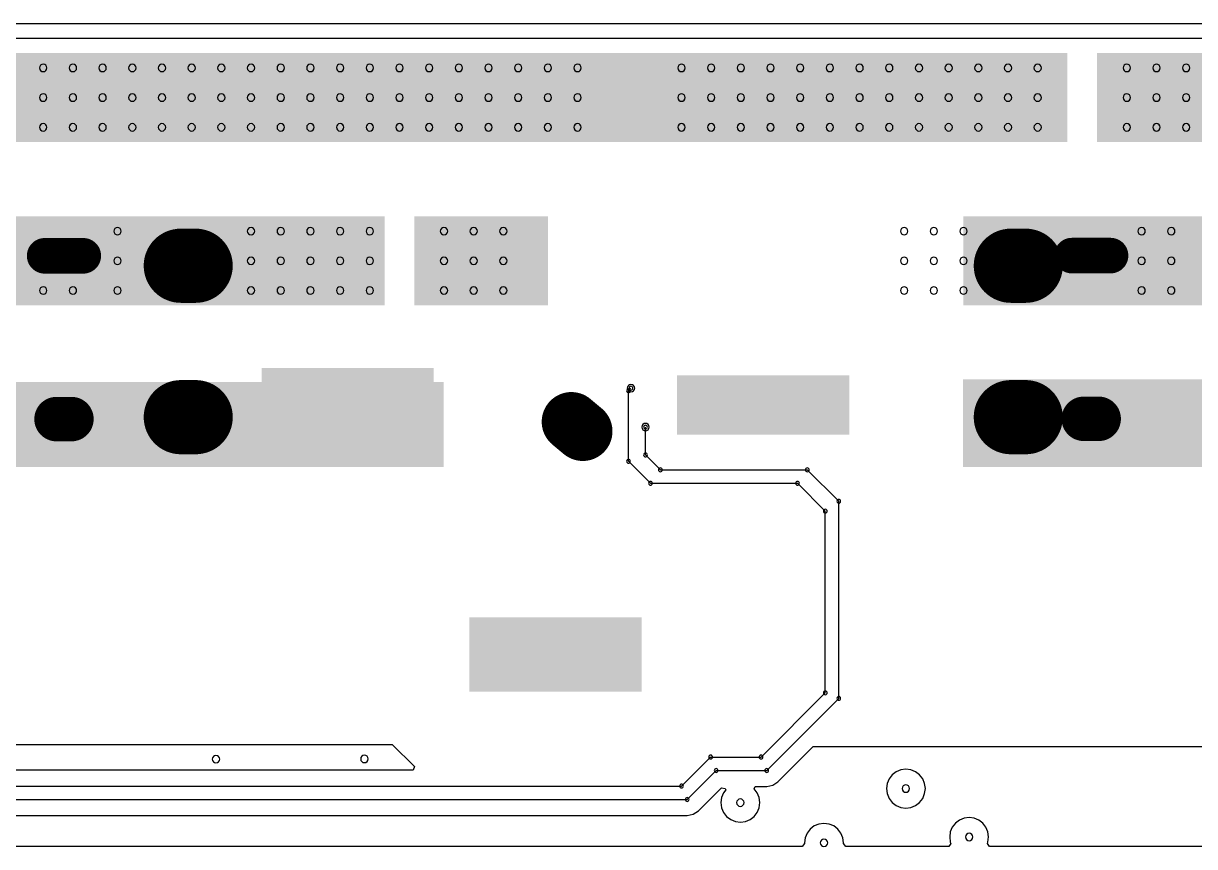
# Model space of a CAD drawing. Header units: inches. Extents: x 32166 to 34772, y 2386 to 4229.
# Drawn here: x 33462.7 to 33633.1, y 3401.4 to 3521.2 of the extents above; entities that cross this region are included whole.
import ezdxf

# ---------------------------------------------------------------- set-up
doc = ezdxf.new("R2010")
doc.units = ezdxf.units.IN
doc.header["$LTSCALE"] = 0.64311
doc.header["$MEASUREMENT"] = 0
for name, color, linetype in [('KEEPOUTLAYER', 6, 'CONTINUOUS'), ('MIDLAYER2', 76, 'CONTINUOUS'), ('MULTILAYER', 9, 'CONTINUOUS')]:
    doc.layers.add(name, color=color, linetype=linetype)

msp = doc.modelspace()

# ---------------------------------------------------------------- linework, layer by layer
at = {"layer": 'KEEPOUTLAYER'}
msp.add_line((32893.17, 3521.21), (34340.37, 3521.21), dxfattribs=at)
at = {"layer": 'MIDLAYER2'}
for p, q in [((32961.21, 3519.05), (34061.77, 3519.05)), ((33550.73, 3467.74), (33551.1, 3468.12)), ((33550.73, 3457.48), (33550.73, 3467.74)), ((33553.22, 3458.4), (33553.22, 3462.46)), ((33553.22, 3458.4), (33555.38, 3456.24)), ((33550.73, 3457.48), (33553.93, 3454.28)), ((33555.38, 3456.24), (33576.76, 3456.24)), ((33576.76, 3456.24), (33581.34, 3451.66)), ((33553.93, 3454.28), (33575.34, 3454.28)), ((33575.34, 3454.28), (33579.38, 3450.23)), ((33581.34, 3422.97), (33581.34, 3451.66)), ((33579.38, 3423.78), (33579.38, 3450.23)), ((33570.03, 3414.44), (33579.38, 3423.78)), ((33570.85, 3412.47), (33581.34, 3422.97)), ((33434.11, 3416.28), (33516.37, 3416.28)), ((33516.37, 3416.28), (33519.61, 3413.04)), ((33572.49, 3410.83), (33577.63, 3415.97)), ((33577.63, 3415.97), (33669.08, 3415.97)), ((33558.46, 3410.21), (33562.69, 3414.44)), ((33562.69, 3414.44), (33570.03, 3414.44)), ((33519.4, 3412.53), (33437.14, 3412.53)), ((33519.61, 3413.04), (33519.4, 3412.53)), ((33559.28, 3408.25), (33563.5, 3412.47)), ((33563.5, 3412.47), (33570.85, 3412.47)), ((33589.69, 3412.29), (33589.1, 3411.84)), ((33590.37, 3412.58), (33589.69, 3412.29)), ((33591.1, 3412.67), (33590.37, 3412.58)), ((33591.84, 3412.58), (33591.1, 3412.67)), ((33592.52, 3412.29), (33591.84, 3412.58)), ((33593.11, 3411.84), (33592.52, 3412.29)), ((33571.73, 3410.33), (33572.49, 3410.83)), ((33588.37, 3410.57), (33588.27, 3409.84)), ((33588.65, 3411.26), (33588.37, 3410.57)), ((33589.1, 3411.84), (33588.65, 3411.26)), ((33593.56, 3411.26), (33593.11, 3411.84)), ((33593.84, 3410.57), (33593.56, 3411.26)), ((33593.94, 3409.84), (33593.84, 3410.57)), ((33436.17, 3410.21), (33558.46, 3410.21)), ((33560.92, 3406.61), (33564.27, 3409.96)), ((33564.27, 3409.96), (33564.81, 3409.87)), ((33564.57, 3409.21), (33564.29, 3408.53)), ((33564.91, 3409.66), (33564.57, 3409.21)), ((33564.81, 3409.87), (33564.91, 3409.66)), ((33569.02, 3409.8), (33569.15, 3410.15)), ((33569.48, 3409.21), (33569.02, 3409.8)), ((33569.15, 3410.15), (33570.85, 3410.15)), ((33569.76, 3408.53), (33569.48, 3409.21)), ((33570.85, 3410.15), (33571.73, 3410.33)), ((33588.27, 3409.84), (33588.37, 3409.11)), ((33588.37, 3409.11), (33588.65, 3408.42)), ((33593.56, 3408.42), (33593.84, 3409.11)), ((33593.84, 3409.11), (33593.94, 3409.84)), ((33435.36, 3408.25), (33559.28, 3408.25)), ((33564.29, 3408.53), (33564.19, 3407.8)), ((33564.19, 3407.8), (33564.29, 3407.06)), ((33564.29, 3407.06), (33564.57, 3406.38)), ((33569.48, 3406.38), (33569.76, 3407.06)), ((33569.85, 3407.8), (33569.76, 3408.53)), ((33569.76, 3407.06), (33569.85, 3407.8)), ((33588.65, 3408.42), (33589.1, 3407.84)), ((33589.1, 3407.84), (33589.69, 3407.39)), ((33589.69, 3407.39), (33590.37, 3407.1)), ((33590.37, 3407.1), (33591.1, 3407.01)), ((33591.1, 3407.01), (33591.84, 3407.1)), ((33591.84, 3407.1), (33592.52, 3407.39)), ((33592.52, 3407.39), (33593.11, 3407.84)), ((33593.11, 3407.84), (33593.56, 3408.42)), ((33435.36, 3405.93), (33559.28, 3405.93)), ((33559.28, 3405.93), (33560.16, 3406.11)), ((33560.16, 3406.11), (33560.92, 3406.61)), ((33564.57, 3406.38), (33565.02, 3405.79)), ((33565.02, 3405.79), (33565.61, 3405.34)), ((33565.61, 3405.34), (33566.29, 3405.06)), ((33567.76, 3405.06), (33568.44, 3405.34)), ((33568.44, 3405.34), (33569.02, 3405.79)), ((33569.02, 3405.79), (33569.48, 3406.38)), ((33598.89, 3405.25), (33598.31, 3404.8)), ((33599.57, 3405.53), (33598.89, 3405.25)), ((33600.31, 3405.63), (33599.57, 3405.53)), ((33601.04, 3405.53), (33600.31, 3405.63)), ((33601.72, 3405.25), (33601.04, 3405.53)), ((33602.31, 3404.8), (33601.72, 3405.25)), ((33566.29, 3405.06), (33567.02, 3404.96)), ((33567.02, 3404.96), (33567.76, 3405.06)), ((33577.19, 3403.95), (33576.74, 3403.36)), ((33577.78, 3404.4), (33577.19, 3403.95)), ((33578.46, 3404.68), (33577.78, 3404.4)), ((33579.19, 3404.77), (33578.46, 3404.68)), ((33579.92, 3404.68), (33579.19, 3404.77)), ((33580.61, 3404.4), (33579.92, 3404.68)), ((33581.19, 3403.95), (33580.61, 3404.4)), ((33581.64, 3403.36), (33581.19, 3403.95)), ((33597.57, 3403.53), (33597.48, 3402.8)), ((33597.86, 3404.21), (33597.57, 3403.53)), ((33598.31, 3404.8), (33597.86, 3404.21)), ((33602.76, 3404.21), (33602.31, 3404.8)), ((33603.04, 3403.53), (33602.76, 3404.21)), ((33603.14, 3402.8), (33603.04, 3403.53)), ((33576.37, 3401.83), (33576.01, 3401.42)), ((33576.46, 3402.68), (33576.36, 3401.94)), ((33576.36, 3401.94), (33576.37, 3401.83)), ((33576.74, 3403.36), (33576.46, 3402.68)), ((33581.93, 3402.68), (33581.64, 3403.36)), ((33582.02, 3401.94), (33581.93, 3402.68)), ((33582.01, 3401.83), (33582.02, 3401.94)), ((33582.37, 3401.42), (33582.01, 3401.83)), ((33597.65, 3401.87), (33597.35, 3401.42)), ((33597.48, 3402.8), (33597.57, 3402.06)), ((33597.57, 3402.06), (33597.65, 3401.87)), ((33602.96, 3401.87), (33603.04, 3402.06)), ((33603.27, 3401.42), (33602.96, 3401.87)), ((33603.04, 3402.06), (33603.14, 3402.8)), ((33576.01, 3401.42), (33446.9, 3401.42)), ((33597.35, 3401.42), (33582.37, 3401.42)), ((33742.76, 3401.42), (33603.27, 3401.42))]:
    msp.add_line(p, q, dxfattribs=at)
for points, const_width in [([(33485.59, 3485.94), (33487.75, 3485.94)], 10.8), ([(33606.38, 3485.94), (33608.54, 3485.94)], 10.8), ([(33471.4, 3487.38), (33465.78, 3487.38)], 5.18), ([(33620.89, 3487.42), (33615.27, 3487.42)], 5.18), ([(33485.59, 3463.9), (33487.75, 3463.9)], 10.8), ([(33606.38, 3463.9), (33608.54, 3463.9)], 10.8), ([(33469.67, 3463.62), (33467.51, 3463.62)], 6.48), ([(33544.09, 3461.84), (33542.43, 3463.23)], 8.64), ([(33619.16, 3463.66), (33617, 3463.66)], 6.48)]:
    msp.add_lwpolyline(points, dxfattribs=dict(at, const_width=const_width))
for points, const_width in [([(33488.29, 3485.94, 1), (33482.89, 3485.94, 1)], 5.4), ([(33490.45, 3485.94, 1), (33485.05, 3485.94, 1)], 5.4), ([(33609.08, 3485.94, 1), (33603.68, 3485.94, 1)], 5.4), ([(33611.24, 3485.94, 1), (33605.84, 3485.94, 1)], 5.4), ([(33465.78, 3488.68, 1), (33465.78, 3486.09, 1)], 2.59), ([(33471.4, 3488.68, 1), (33471.4, 3486.09, 1)], 2.59), ([(33615.27, 3488.71, 1), (33615.27, 3486.12, 1)], 2.59), ([(33620.89, 3488.71, 1), (33620.89, 3486.12, 1)], 2.59), ([(33488.29, 3463.9, 1), (33482.89, 3463.9, 1)], 5.4), ([(33490.45, 3463.9, 1), (33485.05, 3463.9, 1)], 5.4), ([(33609.08, 3463.9, 1), (33603.68, 3463.9, 1)], 5.4), ([(33611.24, 3463.9, 1), (33605.84, 3463.9, 1)], 5.4), ([(33467.51, 3465.24, 1), (33467.51, 3462, 1)], 3.24), ([(33469.67, 3465.24, 1), (33469.67, 3462, 1)], 3.24), ([(33543.82, 3464.89, 1), (33541.04, 3461.58, 1)], 4.32), ([(33617, 3465.28, 1), (33617, 3462.04, 1)], 3.24), ([(33619.16, 3465.28, 1), (33619.16, 3462.04, 1)], 3.24), ([(33545.48, 3463.5, 1), (33542.7, 3460.19, 1)], 4.32)]:
    msp.add_lwpolyline(points, format="xyb", close=True, dxfattribs=dict(at, const_width=const_width))
for centre, radius, start, end in [((33465.57, 3514.73), 0.54, 0, 180), ((33465.57, 3514.73), 0.54, 180, 0), ((33469.89, 3514.73), 0.54, 0, 180), ((33469.89, 3514.73), 0.54, 180, 0), ((33474.21, 3514.73), 0.54, 0, 180), ((33474.21, 3514.73), 0.54, 180, 0), ((33478.53, 3514.73), 0.54, 0, 180), ((33478.53, 3514.73), 0.54, 180, 0), ((33482.85, 3514.73), 0.54, 0, 180), ((33482.85, 3514.73), 0.54, 180, 0), ((33487.17, 3514.73), 0.54, 0, 180), ((33487.17, 3514.73), 0.54, 180, 0), ((33491.49, 3514.73), 0.54, 0, 180), ((33491.49, 3514.73), 0.54, 180, 0), ((33495.81, 3514.73), 0.54, 0, 180), ((33495.81, 3514.73), 0.54, 180, 0), ((33500.13, 3514.73), 0.54, 0, 180), ((33500.13, 3514.73), 0.54, 180, 0), ((33504.45, 3514.73), 0.54, 0, 180), ((33504.45, 3514.73), 0.54, 180, 0), ((33508.77, 3514.73), 0.54, 0, 180), ((33508.77, 3514.73), 0.54, 180, 0), ((33513.09, 3514.73), 0.54, 0, 180), ((33513.09, 3514.73), 0.54, 180, 0), ((33517.41, 3514.73), 0.54, 0, 180), ((33517.41, 3514.73), 0.54, 180, 0), ((33521.73, 3514.73), 0.54, 0, 180), ((33521.73, 3514.73), 0.54, 180, 0), ((33526.05, 3514.73), 0.54, 0, 180), ((33526.05, 3514.73), 0.54, 180, 0), ((33530.37, 3514.73), 0.54, 0, 180), ((33530.37, 3514.73), 0.54, 180, 0), ((33534.69, 3514.73), 0.54, 0, 180), ((33534.69, 3514.73), 0.54, 180, 0), ((33539.01, 3514.73), 0.54, 0, 180), ((33539.01, 3514.73), 0.54, 180, 0), ((33543.33, 3514.73), 0.54, 0, 180), ((33543.33, 3514.73), 0.54, 180, 0), ((33558.45, 3514.73), 0.54, 0, 180), ((33558.45, 3514.73), 0.54, 180, 0), ((33562.77, 3514.73), 0.54, 0, 180), ((33562.77, 3514.73), 0.54, 180, 0), ((33567.09, 3514.73), 0.54, 0, 180), ((33567.09, 3514.73), 0.54, 180, 0), ((33571.41, 3514.73), 0.54, 0, 180), ((33571.41, 3514.73), 0.54, 180, 0), ((33575.73, 3514.73), 0.54, 0, 180), ((33575.73, 3514.73), 0.54, 180, 0), ((33580.05, 3514.73), 0.54, 0, 180), ((33580.05, 3514.73), 0.54, 180, 0), ((33584.37, 3514.73), 0.54, 0, 180), ((33584.37, 3514.73), 0.54, 180, 0), ((33588.69, 3514.73), 0.54, 0, 180), ((33588.69, 3514.73), 0.54, 180, 0), ((33593.01, 3514.73), 0.54, 0, 180), ((33593.01, 3514.73), 0.54, 180, 0), ((33597.33, 3514.73), 0.54, 0, 180), ((33597.33, 3514.73), 0.54, 180, 0), ((33601.65, 3514.73), 0.54, 0, 180), ((33601.65, 3514.73), 0.54, 180, 0), ((33605.97, 3514.73), 0.54, 0, 180), ((33605.97, 3514.73), 0.54, 180, 0), ((33610.29, 3514.73), 0.54, 0, 180), ((33610.29, 3514.73), 0.54, 180, 0), ((33623.25, 3514.73), 0.54, 0, 180), ((33623.25, 3514.73), 0.54, 180, 0), ((33627.57, 3514.73), 0.54, 0, 180), ((33627.57, 3514.73), 0.54, 180, 0), ((33631.89, 3514.73), 0.54, 0, 180), ((33631.89, 3514.73), 0.54, 180, 0), ((33465.57, 3510.41), 0.54, 0, 180), ((33469.89, 3510.41), 0.54, 0, 180), ((33474.21, 3510.41), 0.54, 0, 180), ((33478.53, 3510.41), 0.54, 0, 180), ((33482.85, 3510.41), 0.54, 0, 180), ((33487.17, 3510.41), 0.54, 0, 180), ((33491.49, 3510.41), 0.54, 0, 180), ((33495.81, 3510.41), 0.54, 0, 180), ((33500.13, 3510.41), 0.54, 0, 180), ((33504.45, 3510.41), 0.54, 0, 180), ((33508.77, 3510.41), 0.54, 0, 180), ((33513.09, 3510.41), 0.54, 0, 180), ((33517.41, 3510.41), 0.54, 0, 180), ((33521.73, 3510.41), 0.54, 0, 180), ((33526.05, 3510.41), 0.54, 0, 180), ((33530.37, 3510.41), 0.54, 0, 180), ((33534.69, 3510.41), 0.54, 0, 180), ((33539.01, 3510.41), 0.54, 0, 180), ((33543.33, 3510.41), 0.54, 0, 180), ((33558.45, 3510.41), 0.54, 0, 180), ((33562.77, 3510.41), 0.54, 0, 180), ((33567.09, 3510.41), 0.54, 0, 180), ((33571.41, 3510.41), 0.54, 0, 180), ((33575.73, 3510.41), 0.54, 0, 180), ((33580.05, 3510.41), 0.54, 0, 180), ((33584.37, 3510.41), 0.54, 0, 180), ((33588.69, 3510.41), 0.54, 0, 180), ((33593.01, 3510.41), 0.54, 0, 180), ((33597.33, 3510.41), 0.54, 0, 180), ((33601.65, 3510.41), 0.54, 0, 180), ((33605.97, 3510.41), 0.54, 0, 180), ((33610.29, 3510.41), 0.54, 0, 180), ((33623.25, 3510.41), 0.54, 0, 180), ((33627.57, 3510.41), 0.54, 0, 180), ((33631.89, 3510.41), 0.54, 0, 180), ((33465.57, 3510.41), 0.54, 180, 0), ((33469.89, 3510.41), 0.54, 180, 0), ((33474.21, 3510.41), 0.54, 180, 0), ((33478.53, 3510.41), 0.54, 180, 0), ((33482.85, 3510.41), 0.54, 180, 0), ((33487.17, 3510.41), 0.54, 180, 0), ((33491.49, 3510.41), 0.54, 180, 0), ((33495.81, 3510.41), 0.54, 180, 0), ((33500.13, 3510.41), 0.54, 180, 0), ((33504.45, 3510.41), 0.54, 180, 0), ((33508.77, 3510.41), 0.54, 180, 0), ((33513.09, 3510.41), 0.54, 180, 0), ((33517.41, 3510.41), 0.54, 180, 0), ((33521.73, 3510.41), 0.54, 180, 0), ((33526.05, 3510.41), 0.54, 180, 0), ((33530.37, 3510.41), 0.54, 180, 0), ((33534.69, 3510.41), 0.54, 180, 0), ((33539.01, 3510.41), 0.54, 180, 0), ((33543.33, 3510.41), 0.54, 180, 0), ((33558.45, 3510.41), 0.54, 180, 0), ((33562.77, 3510.41), 0.54, 180, 0), ((33567.09, 3510.41), 0.54, 180, 0), ((33571.41, 3510.41), 0.54, 180, 0), ((33575.73, 3510.41), 0.54, 180, 0), ((33580.05, 3510.41), 0.54, 180, 0), ((33584.37, 3510.41), 0.54, 180, 0), ((33588.69, 3510.41), 0.54, 180, 0), ((33593.01, 3510.41), 0.54, 180, 0), ((33597.33, 3510.41), 0.54, 180, 0), ((33601.65, 3510.41), 0.54, 180, 0), ((33605.97, 3510.41), 0.54, 180, 0), ((33610.29, 3510.41), 0.54, 180, 0), ((33623.25, 3510.41), 0.54, 180, 0), ((33627.57, 3510.41), 0.54, 180, 0), ((33631.89, 3510.41), 0.54, 180, 0), ((33465.57, 3506.09), 0.54, 0, 180), ((33465.57, 3506.09), 0.54, 180, 0), ((33469.89, 3506.09), 0.54, 0, 180), ((33469.89, 3506.09), 0.54, 180, 0), ((33474.21, 3506.09), 0.54, 0, 180), ((33474.21, 3506.09), 0.54, 180, 0), ((33478.53, 3506.09), 0.54, 0, 180), ((33478.53, 3506.09), 0.54, 180, 0), ((33482.85, 3506.09), 0.54, 0, 180), ((33482.85, 3506.09), 0.54, 180, 0), ((33487.17, 3506.09), 0.54, 0, 180), ((33487.17, 3506.09), 0.54, 180, 0), ((33491.49, 3506.09), 0.54, 0, 180), ((33491.49, 3506.09), 0.54, 180, 0), ((33495.81, 3506.09), 0.54, 0, 180), ((33495.81, 3506.09), 0.54, 180, 0), ((33500.13, 3506.09), 0.54, 0, 180), ((33500.13, 3506.09), 0.54, 180, 0), ((33504.45, 3506.09), 0.54, 0, 180), ((33504.45, 3506.09), 0.54, 180, 0), ((33508.77, 3506.09), 0.54, 0, 180), ((33508.77, 3506.09), 0.54, 180, 0), ((33513.09, 3506.09), 0.54, 0, 180), ((33513.09, 3506.09), 0.54, 180, 0), ((33517.41, 3506.09), 0.54, 0, 180), ((33517.41, 3506.09), 0.54, 180, 0), ((33521.73, 3506.09), 0.54, 0, 180), ((33521.73, 3506.09), 0.54, 180, 0), ((33526.05, 3506.09), 0.54, 0, 180), ((33526.05, 3506.09), 0.54, 180, 0), ((33530.37, 3506.09), 0.54, 0, 180), ((33530.37, 3506.09), 0.54, 180, 0), ((33534.69, 3506.09), 0.54, 0, 180), ((33534.69, 3506.09), 0.54, 180, 0), ((33539.01, 3506.09), 0.54, 0, 180), ((33539.01, 3506.09), 0.54, 180, 0), ((33543.33, 3506.09), 0.54, 0, 180), ((33543.33, 3506.09), 0.54, 180, 0), ((33558.45, 3506.09), 0.54, 0, 180), ((33558.45, 3506.09), 0.54, 180, 0), ((33562.77, 3506.09), 0.54, 0, 180), ((33562.77, 3506.09), 0.54, 180, 0), ((33567.09, 3506.09), 0.54, 0, 180), ((33567.09, 3506.09), 0.54, 180, 0), ((33571.41, 3506.09), 0.54, 0, 180), ((33571.41, 3506.09), 0.54, 180, 0), ((33575.73, 3506.09), 0.54, 0, 180), ((33575.73, 3506.09), 0.54, 180, 0), ((33580.05, 3506.09), 0.54, 0, 180), ((33580.05, 3506.09), 0.54, 180, 0), ((33584.37, 3506.09), 0.54, 0, 180), ((33584.37, 3506.09), 0.54, 180, 0), ((33588.69, 3506.09), 0.54, 0, 180), ((33588.69, 3506.09), 0.54, 180, 0), ((33593.01, 3506.09), 0.54, 0, 180), ((33593.01, 3506.09), 0.54, 180, 0), ((33597.33, 3506.09), 0.54, 0, 180), ((33597.33, 3506.09), 0.54, 180, 0), ((33601.65, 3506.09), 0.54, 0, 180), ((33601.65, 3506.09), 0.54, 180, 0), ((33605.97, 3506.09), 0.54, 0, 180), ((33605.97, 3506.09), 0.54, 180, 0), ((33610.29, 3506.09), 0.54, 0, 180), ((33610.29, 3506.09), 0.54, 180, 0), ((33623.25, 3506.09), 0.54, 0, 180), ((33623.25, 3506.09), 0.54, 180, 0), ((33627.57, 3506.09), 0.54, 0, 180), ((33627.57, 3506.09), 0.54, 180, 0), ((33631.89, 3506.09), 0.54, 0, 180), ((33631.89, 3506.09), 0.54, 180, 0), ((33476.37, 3490.97), 0.54, 0, 180), ((33476.37, 3490.97), 0.54, 180, 0), ((33495.81, 3490.97), 0.54, 0, 180), ((33495.81, 3490.97), 0.54, 180, 0), ((33500.13, 3490.97), 0.54, 0, 180), ((33500.13, 3490.97), 0.54, 180, 0), ((33504.45, 3490.97), 0.54, 0, 180), ((33504.45, 3490.97), 0.54, 180, 0), ((33508.77, 3490.97), 0.54, 0, 180), ((33508.77, 3490.97), 0.54, 180, 0), ((33513.09, 3490.97), 0.54, 0, 180), ((33513.09, 3490.97), 0.54, 180, 0), ((33523.89, 3490.97), 0.54, 0, 180), ((33523.89, 3490.97), 0.54, 180, 0), ((33528.21, 3490.97), 0.54, 0, 180), ((33528.21, 3490.97), 0.54, 180, 0), ((33532.53, 3490.97), 0.54, 0, 180), ((33532.53, 3490.97), 0.54, 180, 0), ((33590.85, 3490.97), 0.54, 0, 180), ((33590.85, 3490.97), 0.54, 180, 0), ((33595.17, 3490.97), 0.54, 0, 180), ((33595.17, 3490.97), 0.54, 180, 0), ((33599.49, 3490.97), 0.54, 0, 180), ((33599.49, 3490.97), 0.54, 180, 0), ((33625.41, 3490.97), 0.54, 0, 180), ((33625.41, 3490.97), 0.54, 180, 0), ((33629.73, 3490.97), 0.54, 0, 180), ((33629.73, 3490.97), 0.54, 180, 0), ((33476.37, 3486.65), 0.54, 0, 180), ((33495.81, 3486.65), 0.54, 0, 180), ((33500.13, 3486.65), 0.54, 0, 180), ((33504.45, 3486.65), 0.54, 0, 180), ((33508.77, 3486.65), 0.54, 0, 180), ((33513.09, 3486.65), 0.54, 0, 180), ((33523.89, 3486.65), 0.54, 0, 180), ((33528.21, 3486.65), 0.54, 0, 180), ((33532.53, 3486.65), 0.54, 0, 180), ((33590.85, 3486.65), 0.54, 0, 180), ((33595.17, 3486.65), 0.54, 0, 180), ((33599.49, 3486.65), 0.54, 0, 180), ((33625.41, 3486.65), 0.54, 0, 180), ((33629.73, 3486.65), 0.54, 0, 180), ((33476.37, 3486.65), 0.54, 180, 0), ((33495.81, 3486.65), 0.54, 180, 0), ((33500.13, 3486.65), 0.54, 180, 0), ((33504.45, 3486.65), 0.54, 180, 0), ((33508.77, 3486.65), 0.54, 180, 0), ((33513.09, 3486.65), 0.54, 180, 0), ((33523.89, 3486.65), 0.54, 180, 0), ((33528.21, 3486.65), 0.54, 180, 0), ((33532.53, 3486.65), 0.54, 180, 0), ((33590.85, 3486.65), 0.54, 180, 0), ((33595.17, 3486.65), 0.54, 180, 0), ((33599.49, 3486.65), 0.54, 180, 0), ((33625.41, 3486.65), 0.54, 180, 0), ((33629.73, 3486.65), 0.54, 180, 0), ((33465.57, 3482.33), 0.54, 0, 180), ((33465.57, 3482.33), 0.54, 180, 0), ((33469.89, 3482.33), 0.54, 0, 180), ((33469.89, 3482.33), 0.54, 180, 0), ((33476.37, 3482.33), 0.54, 0, 180), ((33476.37, 3482.33), 0.54, 180, 0), ((33495.81, 3482.33), 0.54, 0, 180), ((33495.81, 3482.33), 0.54, 180, 0), ((33500.13, 3482.33), 0.54, 0, 180), ((33500.13, 3482.33), 0.54, 180, 0), ((33504.45, 3482.33), 0.54, 0, 180), ((33504.45, 3482.33), 0.54, 180, 0), ((33508.77, 3482.33), 0.54, 0, 180), ((33508.77, 3482.33), 0.54, 180, 0), ((33513.09, 3482.33), 0.54, 0, 180), ((33513.09, 3482.33), 0.54, 180, 0), ((33523.89, 3482.33), 0.54, 0, 180), ((33523.89, 3482.33), 0.54, 180, 0), ((33528.21, 3482.33), 0.54, 0, 180), ((33528.21, 3482.33), 0.54, 180, 0), ((33532.53, 3482.33), 0.54, 0, 180), ((33532.53, 3482.33), 0.54, 180, 0), ((33590.85, 3482.33), 0.54, 0, 180), ((33590.85, 3482.33), 0.54, 180, 0), ((33595.17, 3482.33), 0.54, 0, 180), ((33595.17, 3482.33), 0.54, 180, 0), ((33599.49, 3482.33), 0.54, 0, 180), ((33599.49, 3482.33), 0.54, 180, 0), ((33625.41, 3482.33), 0.54, 0, 180), ((33625.41, 3482.33), 0.54, 180, 0), ((33629.73, 3482.33), 0.54, 0, 180), ((33629.73, 3482.33), 0.54, 180, 0), ((33551.1, 3468.12), 0.54, 0, 180), ((33551.1, 3468.12), 0.274, 0, 180), ((33550.73, 3467.74), 0.274, 0, 180), ((33550.73, 3467.74), 0.274, 0, 180), ((33550.73, 3467.74), 0.274, 180, 0), ((33550.73, 3467.74), 0.274, 180, 0), ((33551.1, 3468.12), 0.54, 180, 0), ((33551.1, 3468.12), 0.274, 180, 0), ((33553.22, 3462.46), 0.54, 0, 180), ((33553.22, 3462.46), 0.54, 180, 0), ((33553.22, 3462.46), 0.274, 0, 180), ((33553.22, 3462.46), 0.274, 180, 0), ((33553.22, 3458.4), 0.274, 0, 180), ((33553.22, 3458.4), 0.274, 0, 180), ((33553.22, 3458.4), 0.274, 180, 0), ((33553.22, 3458.4), 0.274, 180, 0), ((33550.73, 3457.48), 0.274, 0, 180), ((33550.73, 3457.48), 0.274, 0, 180), ((33550.73, 3457.48), 0.274, 180, 0), ((33550.73, 3457.48), 0.274, 180, 0), ((33555.38, 3456.24), 0.274, 0, 180), ((33555.38, 3456.24), 0.274, 0, 180), ((33576.76, 3456.24), 0.274, 0, 180), ((33576.76, 3456.24), 0.274, 0, 180), ((33555.38, 3456.24), 0.274, 180, 0), ((33555.38, 3456.24), 0.274, 180, 0), ((33576.76, 3456.24), 0.274, 180, 0), ((33576.76, 3456.24), 0.274, 180, 0), ((33553.93, 3454.28), 0.274, 0, 180), ((33553.93, 3454.28), 0.274, 0, 180), ((33553.93, 3454.28), 0.274, 180, 0), ((33553.93, 3454.28), 0.274, 180, 0), ((33575.34, 3454.28), 0.274, 0, 180), ((33575.34, 3454.28), 0.274, 0, 180), ((33575.34, 3454.28), 0.274, 180, 0), ((33575.34, 3454.28), 0.274, 180, 0), ((33581.34, 3451.66), 0.274, 0, 180), ((33581.34, 3451.66), 0.274, 0, 180), ((33581.34, 3451.66), 0.274, 180, 0), ((33581.34, 3451.66), 0.274, 180, 0), ((33579.38, 3450.23), 0.274, 0, 180), ((33579.38, 3450.23), 0.274, 0, 180), ((33579.38, 3450.23), 0.274, 180, 0), ((33579.38, 3450.23), 0.274, 180, 0), ((33579.38, 3423.78), 0.274, 0, 180), ((33579.38, 3423.78), 0.274, 0, 180), ((33579.38, 3423.78), 0.274, 180, 0), ((33579.38, 3423.78), 0.274, 180, 0), ((33581.34, 3422.97), 0.274, 0, 180), ((33581.34, 3422.97), 0.274, 0, 180), ((33581.34, 3422.97), 0.274, 180, 0), ((33581.34, 3422.97), 0.274, 180, 0), ((33490.71, 3414.12), 0.54, 0, 180), ((33490.71, 3414.12), 0.54, 180, 0), ((33512.31, 3414.16), 0.54, 0, 180), ((33512.31, 3414.16), 0.54, 180, 0), ((33562.69, 3414.44), 0.274, 0, 180), ((33562.69, 3414.44), 0.274, 0, 180), ((33562.69, 3414.44), 0.274, 180, 0), ((33562.69, 3414.44), 0.274, 180, 0), ((33570.03, 3414.44), 0.274, 0, 180), ((33570.03, 3414.44), 0.274, 0, 180), ((33570.03, 3414.44), 0.274, 180, 0), ((33570.03, 3414.44), 0.274, 180, 0), ((33563.5, 3412.47), 0.274, 0, 180), ((33563.5, 3412.47), 0.274, 0, 180), ((33563.5, 3412.47), 0.274, 180, 0), ((33563.5, 3412.47), 0.274, 180, 0), ((33570.85, 3412.47), 0.274, 0, 180), ((33570.85, 3412.47), 0.274, 0, 180), ((33570.85, 3412.47), 0.274, 180, 0), ((33570.85, 3412.47), 0.274, 180, 0), ((33558.46, 3410.21), 0.274, 0, 180), ((33558.46, 3410.21), 0.274, 0, 180), ((33591.1, 3409.84), 0.54, 0, 180), ((33558.46, 3410.21), 0.274, 180, 0), ((33558.46, 3410.21), 0.274, 180, 0), ((33591.1, 3409.84), 0.54, 180, 0), ((33559.28, 3408.25), 0.274, 0, 180), ((33559.28, 3408.25), 0.274, 0, 180), ((33559.28, 3408.25), 0.274, 180, 0), ((33559.28, 3408.25), 0.274, 180, 0), ((33567.02, 3407.8), 0.54, 0, 180), ((33567.02, 3407.8), 0.54, 180, 0), ((33579.19, 3401.94), 0.54, 0, 180), ((33579.19, 3401.94), 0.54, 180, 0), ((33600.31, 3402.8), 0.54, 0, 180), ((33600.31, 3402.8), 0.54, 180, 0)]:
    msp.add_arc(centre, radius, start, end, dxfattribs=at)
for points in [[(33141.57, 3503.93), (33614.61, 3503.93), (33141.57, 3516.89), (33614.61, 3516.89)], [(33618.93, 3503.93), (34058.27, 3503.93), (33618.93, 3516.89), (34058.27, 3516.89)], [(33415.89, 3480.17), (33515.25, 3480.17), (33415.89, 3493.13), (33515.25, 3493.13)], [(33519.57, 3480.17), (33539.01, 3480.17), (33519.57, 3493.13), (33539.01, 3493.13)], [(33599.49, 3480.17), (33681.57, 3480.17), (33599.49, 3493.13), (33681.57, 3493.13)], [(33522.4, 3471.06), (33497.34, 3471.06), (33522.4, 3460.26), (33497.34, 3460.26)], [(33446.3, 3456.63), (33523.84, 3456.63), (33446.3, 3469.02), (33523.84, 3469.02)], [(33582.88, 3469.98), (33557.82, 3469.98), (33582.88, 3461.34), (33557.82, 3461.34)], [(33599.4, 3456.63), (33677.38, 3456.63), (33599.4, 3469.41), (33677.38, 3469.41)], [(33527.58, 3423.97), (33552.64, 3423.97), (33527.58, 3434.77), (33552.64, 3434.77)]]:
    msp.add_solid(points, dxfattribs=at)
at = {"layer": 'MULTILAYER'}
for points, const_width in [([(33485.59, 3485.94), (33487.75, 3485.94)], 10.8), ([(33606.38, 3485.94), (33608.54, 3485.94)], 10.8), ([(33471.4, 3487.38), (33465.78, 3487.38)], 5.18), ([(33620.89, 3487.42), (33615.27, 3487.42)], 5.18), ([(33485.59, 3463.9), (33487.75, 3463.9)], 10.8), ([(33606.38, 3463.9), (33608.54, 3463.9)], 10.8), ([(33469.67, 3463.62), (33467.51, 3463.62)], 6.48), ([(33544.09, 3461.84), (33542.43, 3463.23)], 8.64), ([(33619.16, 3463.66), (33617, 3463.66)], 6.48)]:
    msp.add_lwpolyline(points, dxfattribs=dict(at, const_width=const_width))
for points, const_width in [([(33488.29, 3485.94, 1), (33482.89, 3485.94, 1)], 5.4), ([(33490.45, 3485.94, 1), (33485.05, 3485.94, 1)], 5.4), ([(33609.08, 3485.94, 1), (33603.68, 3485.94, 1)], 5.4), ([(33611.24, 3485.94, 1), (33605.84, 3485.94, 1)], 5.4), ([(33465.78, 3488.68, 1), (33465.78, 3486.09, 1)], 2.59), ([(33471.4, 3488.68, 1), (33471.4, 3486.09, 1)], 2.59), ([(33615.27, 3488.71, 1), (33615.27, 3486.12, 1)], 2.59), ([(33620.89, 3488.71, 1), (33620.89, 3486.12, 1)], 2.59), ([(33488.29, 3463.9, 1), (33482.89, 3463.9, 1)], 5.4), ([(33490.45, 3463.9, 1), (33485.05, 3463.9, 1)], 5.4), ([(33609.08, 3463.9, 1), (33603.68, 3463.9, 1)], 5.4), ([(33611.24, 3463.9, 1), (33605.84, 3463.9, 1)], 5.4), ([(33467.51, 3465.24, 1), (33467.51, 3462, 1)], 3.24), ([(33469.67, 3465.24, 1), (33469.67, 3462, 1)], 3.24), ([(33543.82, 3464.89, 1), (33541.04, 3461.58, 1)], 4.32), ([(33617, 3465.28, 1), (33617, 3462.04, 1)], 3.24), ([(33619.16, 3465.28, 1), (33619.16, 3462.04, 1)], 3.24), ([(33545.48, 3463.5, 1), (33542.7, 3460.19, 1)], 4.32)]:
    msp.add_lwpolyline(points, format="xyb", close=True, dxfattribs=dict(at, const_width=const_width))
for centre, start, end in [((33465.57, 3514.73), 0, 180), ((33465.57, 3514.73), 180, 0), ((33469.89, 3514.73), 0, 180), ((33469.89, 3514.73), 180, 0), ((33474.21, 3514.73), 0, 180), ((33474.21, 3514.73), 180, 0), ((33478.53, 3514.73), 0, 180), ((33478.53, 3514.73), 180, 0), ((33482.85, 3514.73), 0, 180), ((33482.85, 3514.73), 180, 0), ((33487.17, 3514.73), 0, 180), ((33487.17, 3514.73), 180, 0), ((33491.49, 3514.73), 0, 180), ((33491.49, 3514.73), 180, 0), ((33495.81, 3514.73), 0, 180), ((33495.81, 3514.73), 180, 0), ((33500.13, 3514.73), 0, 180), ((33500.13, 3514.73), 180, 0), ((33504.45, 3514.73), 0, 180), ((33504.45, 3514.73), 180, 0), ((33508.77, 3514.73), 0, 180), ((33508.77, 3514.73), 180, 0), ((33513.09, 3514.73), 0, 180), ((33513.09, 3514.73), 180, 0), ((33517.41, 3514.73), 0, 180), ((33517.41, 3514.73), 180, 0), ((33521.73, 3514.73), 0, 180), ((33521.73, 3514.73), 180, 0), ((33526.05, 3514.73), 0, 180), ((33526.05, 3514.73), 180, 0), ((33530.37, 3514.73), 0, 180), ((33530.37, 3514.73), 180, 0), ((33534.69, 3514.73), 0, 180), ((33534.69, 3514.73), 180, 0), ((33539.01, 3514.73), 0, 180), ((33539.01, 3514.73), 180, 0), ((33543.33, 3514.73), 0, 180), ((33543.33, 3514.73), 180, 0), ((33558.45, 3514.73), 0, 180), ((33558.45, 3514.73), 180, 0), ((33562.77, 3514.73), 0, 180), ((33562.77, 3514.73), 180, 0), ((33567.09, 3514.73), 0, 180), ((33567.09, 3514.73), 180, 0), ((33571.41, 3514.73), 0, 180), ((33571.41, 3514.73), 180, 0), ((33575.73, 3514.73), 0, 180), ((33575.73, 3514.73), 180, 0), ((33580.05, 3514.73), 0, 180), ((33580.05, 3514.73), 180, 0), ((33584.37, 3514.73), 0, 180), ((33584.37, 3514.73), 180, 0), ((33588.69, 3514.73), 0, 180), ((33588.69, 3514.73), 180, 0), ((33593.01, 3514.73), 0, 180), ((33593.01, 3514.73), 180, 0), ((33597.33, 3514.73), 0, 180), ((33597.33, 3514.73), 180, 0), ((33601.65, 3514.73), 0, 180), ((33601.65, 3514.73), 180, 0), ((33605.97, 3514.73), 0, 180), ((33605.97, 3514.73), 180, 0), ((33610.29, 3514.73), 0, 180), ((33610.29, 3514.73), 180, 0), ((33623.25, 3514.73), 0, 180), ((33623.25, 3514.73), 180, 0), ((33627.57, 3514.73), 0, 180), ((33627.57, 3514.73), 180, 0), ((33631.89, 3514.73), 0, 180), ((33631.89, 3514.73), 180, 0), ((33465.57, 3510.41), 0, 180), ((33469.89, 3510.41), 0, 180), ((33474.21, 3510.41), 0, 180), ((33478.53, 3510.41), 0, 180), ((33482.85, 3510.41), 0, 180), ((33487.17, 3510.41), 0, 180), ((33491.49, 3510.41), 0, 180), ((33495.81, 3510.41), 0, 180), ((33500.13, 3510.41), 0, 180), ((33504.45, 3510.41), 0, 180), ((33508.77, 3510.41), 0, 180), ((33513.09, 3510.41), 0, 180), ((33517.41, 3510.41), 0, 180), ((33521.73, 3510.41), 0, 180), ((33526.05, 3510.41), 0, 180), ((33530.37, 3510.41), 0, 180), ((33534.69, 3510.41), 0, 180), ((33539.01, 3510.41), 0, 180), ((33543.33, 3510.41), 0, 180), ((33558.45, 3510.41), 0, 180), ((33562.77, 3510.41), 0, 180), ((33567.09, 3510.41), 0, 180), ((33571.41, 3510.41), 0, 180), ((33575.73, 3510.41), 0, 180), ((33580.05, 3510.41), 0, 180), ((33584.37, 3510.41), 0, 180), ((33588.69, 3510.41), 0, 180), ((33593.01, 3510.41), 0, 180), ((33597.33, 3510.41), 0, 180), ((33601.65, 3510.41), 0, 180), ((33605.97, 3510.41), 0, 180), ((33610.29, 3510.41), 0, 180), ((33623.25, 3510.41), 0, 180), ((33627.57, 3510.41), 0, 180), ((33631.89, 3510.41), 0, 180), ((33465.57, 3510.41), 180, 0), ((33469.89, 3510.41), 180, 0), ((33474.21, 3510.41), 180, 0), ((33478.53, 3510.41), 180, 0), ((33482.85, 3510.41), 180, 0), ((33487.17, 3510.41), 180, 0), ((33491.49, 3510.41), 180, 0), ((33495.81, 3510.41), 180, 0), ((33500.13, 3510.41), 180, 0), ((33504.45, 3510.41), 180, 0), ((33508.77, 3510.41), 180, 0), ((33513.09, 3510.41), 180, 0), ((33517.41, 3510.41), 180, 0), ((33521.73, 3510.41), 180, 0), ((33526.05, 3510.41), 180, 0), ((33530.37, 3510.41), 180, 0), ((33534.69, 3510.41), 180, 0), ((33539.01, 3510.41), 180, 0), ((33543.33, 3510.41), 180, 0), ((33558.45, 3510.41), 180, 0), ((33562.77, 3510.41), 180, 0), ((33567.09, 3510.41), 180, 0), ((33571.41, 3510.41), 180, 0), ((33575.73, 3510.41), 180, 0), ((33580.05, 3510.41), 180, 0), ((33584.37, 3510.41), 180, 0), ((33588.69, 3510.41), 180, 0), ((33593.01, 3510.41), 180, 0), ((33597.33, 3510.41), 180, 0), ((33601.65, 3510.41), 180, 0), ((33605.97, 3510.41), 180, 0), ((33610.29, 3510.41), 180, 0), ((33623.25, 3510.41), 180, 0), ((33627.57, 3510.41), 180, 0), ((33631.89, 3510.41), 180, 0), ((33465.57, 3506.09), 0, 180), ((33465.57, 3506.09), 180, 0), ((33469.89, 3506.09), 0, 180), ((33469.89, 3506.09), 180, 0), ((33474.21, 3506.09), 0, 180), ((33474.21, 3506.09), 180, 0), ((33478.53, 3506.09), 0, 180), ((33478.53, 3506.09), 180, 0), ((33482.85, 3506.09), 0, 180), ((33482.85, 3506.09), 180, 0), ((33487.17, 3506.09), 0, 180), ((33487.17, 3506.09), 180, 0), ((33491.49, 3506.09), 0, 180), ((33491.49, 3506.09), 180, 0), ((33495.81, 3506.09), 0, 180), ((33495.81, 3506.09), 180, 0), ((33500.13, 3506.09), 0, 180), ((33500.13, 3506.09), 180, 0), ((33504.45, 3506.09), 0, 180), ((33504.45, 3506.09), 180, 0), ((33508.77, 3506.09), 0, 180), ((33508.77, 3506.09), 180, 0), ((33513.09, 3506.09), 0, 180), ((33513.09, 3506.09), 180, 0), ((33517.41, 3506.09), 0, 180), ((33517.41, 3506.09), 180, 0), ((33521.73, 3506.09), 0, 180), ((33521.73, 3506.09), 180, 0), ((33526.05, 3506.09), 0, 180), ((33526.05, 3506.09), 180, 0), ((33530.37, 3506.09), 0, 180), ((33530.37, 3506.09), 180, 0), ((33534.69, 3506.09), 0, 180), ((33534.69, 3506.09), 180, 0), ((33539.01, 3506.09), 0, 180), ((33539.01, 3506.09), 180, 0), ((33543.33, 3506.09), 0, 180), ((33543.33, 3506.09), 180, 0), ((33558.45, 3506.09), 0, 180), ((33558.45, 3506.09), 180, 0), ((33562.77, 3506.09), 0, 180), ((33562.77, 3506.09), 180, 0), ((33567.09, 3506.09), 0, 180), ((33567.09, 3506.09), 180, 0), ((33571.41, 3506.09), 0, 180), ((33571.41, 3506.09), 180, 0), ((33575.73, 3506.09), 0, 180), ((33575.73, 3506.09), 180, 0), ((33580.05, 3506.09), 0, 180), ((33580.05, 3506.09), 180, 0), ((33584.37, 3506.09), 0, 180), ((33584.37, 3506.09), 180, 0), ((33588.69, 3506.09), 0, 180), ((33588.69, 3506.09), 180, 0), ((33593.01, 3506.09), 0, 180), ((33593.01, 3506.09), 180, 0), ((33597.33, 3506.09), 0, 180), ((33597.33, 3506.09), 180, 0), ((33601.65, 3506.09), 0, 180), ((33601.65, 3506.09), 180, 0), ((33605.97, 3506.09), 0, 180), ((33605.97, 3506.09), 180, 0), ((33610.29, 3506.09), 0, 180), ((33610.29, 3506.09), 180, 0), ((33623.25, 3506.09), 0, 180), ((33623.25, 3506.09), 180, 0), ((33627.57, 3506.09), 0, 180), ((33627.57, 3506.09), 180, 0), ((33631.89, 3506.09), 0, 180), ((33631.89, 3506.09), 180, 0), ((33476.37, 3490.97), 0, 180), ((33476.37, 3490.97), 180, 0), ((33495.81, 3490.97), 0, 180), ((33495.81, 3490.97), 180, 0), ((33500.13, 3490.97), 0, 180), ((33500.13, 3490.97), 180, 0), ((33504.45, 3490.97), 0, 180), ((33504.45, 3490.97), 180, 0), ((33508.77, 3490.97), 0, 180), ((33508.77, 3490.97), 180, 0), ((33513.09, 3490.97), 0, 180), ((33513.09, 3490.97), 180, 0), ((33523.89, 3490.97), 0, 180), ((33523.89, 3490.97), 180, 0), ((33528.21, 3490.97), 0, 180), ((33528.21, 3490.97), 180, 0), ((33532.53, 3490.97), 0, 180), ((33532.53, 3490.97), 180, 0), ((33590.85, 3490.97), 0, 180), ((33590.85, 3490.97), 180, 0), ((33595.17, 3490.97), 0, 180), ((33595.17, 3490.97), 180, 0), ((33599.49, 3490.97), 0, 180), ((33599.49, 3490.97), 180, 0), ((33625.41, 3490.97), 0, 180), ((33625.41, 3490.97), 180, 0), ((33629.73, 3490.97), 0, 180), ((33629.73, 3490.97), 180, 0), ((33476.37, 3486.65), 0, 180), ((33495.81, 3486.65), 0, 180), ((33500.13, 3486.65), 0, 180), ((33504.45, 3486.65), 0, 180), ((33508.77, 3486.65), 0, 180), ((33513.09, 3486.65), 0, 180), ((33523.89, 3486.65), 0, 180), ((33528.21, 3486.65), 0, 180), ((33532.53, 3486.65), 0, 180), ((33590.85, 3486.65), 0, 180), ((33595.17, 3486.65), 0, 180), ((33599.49, 3486.65), 0, 180), ((33625.41, 3486.65), 0, 180), ((33629.73, 3486.65), 0, 180), ((33476.37, 3486.65), 180, 0), ((33495.81, 3486.65), 180, 0), ((33500.13, 3486.65), 180, 0), ((33504.45, 3486.65), 180, 0), ((33508.77, 3486.65), 180, 0), ((33513.09, 3486.65), 180, 0), ((33523.89, 3486.65), 180, 0), ((33528.21, 3486.65), 180, 0), ((33532.53, 3486.65), 180, 0), ((33590.85, 3486.65), 180, 0), ((33595.17, 3486.65), 180, 0), ((33599.49, 3486.65), 180, 0), ((33625.41, 3486.65), 180, 0), ((33629.73, 3486.65), 180, 0), ((33465.57, 3482.33), 0, 180), ((33465.57, 3482.33), 180, 0), ((33469.89, 3482.33), 0, 180), ((33469.89, 3482.33), 180, 0), ((33476.37, 3482.33), 0, 180), ((33476.37, 3482.33), 180, 0), ((33495.81, 3482.33), 0, 180), ((33495.81, 3482.33), 180, 0), ((33500.13, 3482.33), 0, 180), ((33500.13, 3482.33), 180, 0), ((33504.45, 3482.33), 0, 180), ((33504.45, 3482.33), 180, 0), ((33508.77, 3482.33), 0, 180), ((33508.77, 3482.33), 180, 0), ((33513.09, 3482.33), 0, 180), ((33513.09, 3482.33), 180, 0), ((33523.89, 3482.33), 0, 180), ((33523.89, 3482.33), 180, 0), ((33528.21, 3482.33), 0, 180), ((33528.21, 3482.33), 180, 0), ((33532.53, 3482.33), 0, 180), ((33532.53, 3482.33), 180, 0), ((33590.85, 3482.33), 0, 180), ((33590.85, 3482.33), 180, 0), ((33595.17, 3482.33), 0, 180), ((33595.17, 3482.33), 180, 0), ((33599.49, 3482.33), 0, 180), ((33599.49, 3482.33), 180, 0), ((33625.41, 3482.33), 0, 180), ((33625.41, 3482.33), 180, 0), ((33629.73, 3482.33), 0, 180), ((33629.73, 3482.33), 180, 0), ((33551.1, 3468.12), 0, 180), ((33551.1, 3468.12), 180, 0), ((33553.22, 3462.46), 0, 180), ((33553.22, 3462.46), 180, 0), ((33490.71, 3414.12), 0, 180), ((33490.71, 3414.12), 180, 0), ((33512.31, 3414.16), 0, 180), ((33512.31, 3414.16), 180, 0), ((33591.1, 3409.84), 0, 180), ((33591.1, 3409.84), 180, 0), ((33567.02, 3407.8), 0, 180), ((33567.02, 3407.8), 180, 0), ((33579.19, 3401.94), 0, 180), ((33579.19, 3401.94), 180, 0), ((33600.31, 3402.8), 0, 180), ((33600.31, 3402.8), 180, 0)]:
    msp.add_arc(centre, 0.54, start, end, dxfattribs=at)
for points in [[(33522.4, 3471.06), (33497.34, 3471.06), (33522.4, 3460.26), (33497.34, 3460.26)], [(33582.88, 3469.98), (33557.82, 3469.98), (33582.88, 3461.34), (33557.82, 3461.34)], [(33527.58, 3423.97), (33552.64, 3423.97), (33527.58, 3434.77), (33552.64, 3434.77)]]:
    msp.add_solid(points, dxfattribs=at)

doc.saveas('drawing.dxf')
